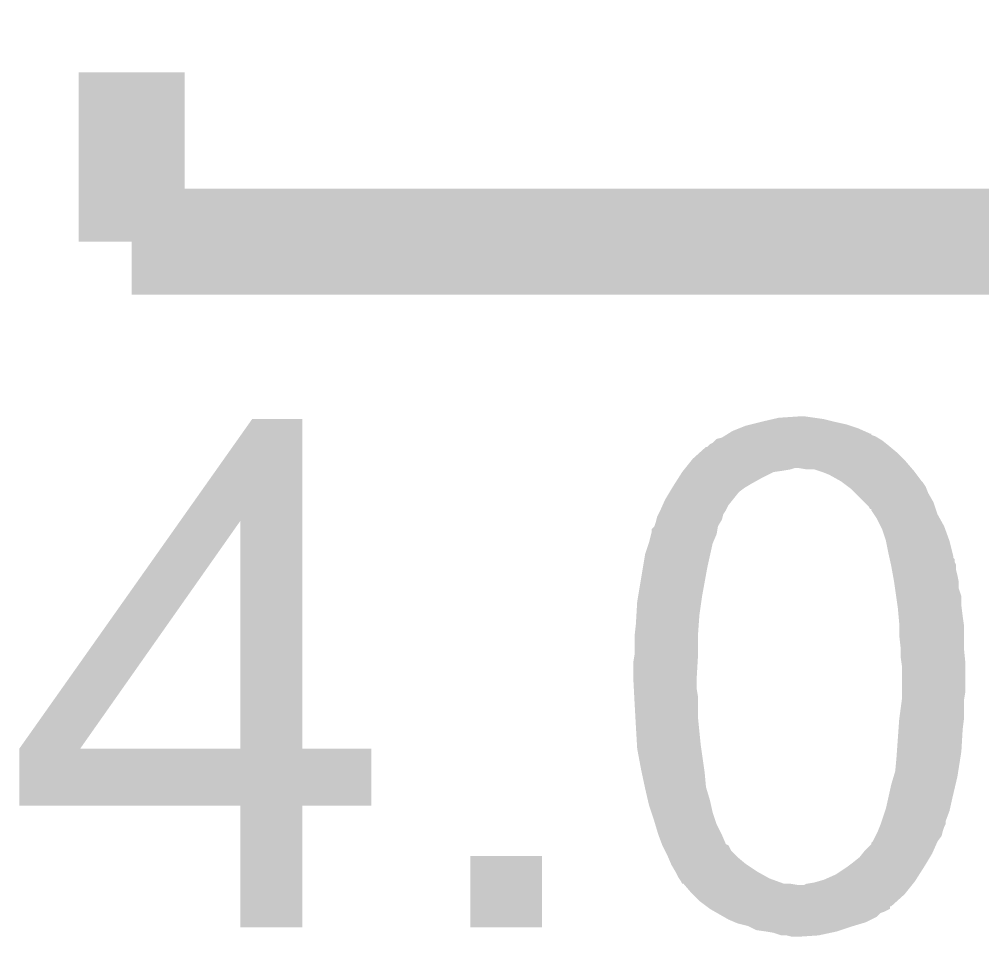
# Model space of a CAD drawing. Extents: x -1.4 to 24.3, y -3.9 to 24.9.
# Drawn here: x 15.113 to 16.962, y -0.475 to 1.285 of the extents above; entities that cross this region are included whole.
import ezdxf

# ---------------------------------------------------------------- set-up
doc = ezdxf.new("R2010")
doc.units = 0
doc.layers.add('DAC2_CLICK_V100_GTO', color=11, linetype='CONTINUOUS')

msp = doc.modelspace()

# ---------------------------------------------------------------- linework, layer by layer
at = {"layer": 'DAC2_CLICK_V100_GTO', "const_width": 0.2032}
for points in [[(15.3289, 0.85852), (15.3289, 1.18364)], [(15.3289, 0.85852), (17.6276, 0.85852)]]:
    msp.add_lwpolyline(points, dxfattribs=at)
at = {"layer": 'DAC2_CLICK_V100_GTO'}
for points in [[(15.421764, 0.322522), (15.560034, 0.518138), (15.656568, 0.322522), (15.65656, 0.518138)], [(15.560034, 0.518138), (15.56005, 0.51816), (15.65656, 0.518138), (15.56005, 0.51816)], [(16.53794, 0.51308), (16.559952, 0.51816), (16.67764, 0.51308), (16.65732, 0.51816)], [(16.559952, 0.51816), (16.57096, 0.5207), (16.65732, 0.51816), (16.63954, 0.5207)], [(16.57096, 0.5207), (16.609058, 0.52324), (16.63954, 0.5207), (16.62176, 0.52324)], [(16.48206, 0.4953), (16.49476, 0.50038), (16.734792, 0.4953), (16.723358, 0.50038)], [(16.49476, 0.50038), (16.507462, 0.50546), (16.723358, 0.50038), (16.708116, 0.50546)], [(16.507462, 0.50546), (16.517612, 0.507998), (16.708116, 0.50546), (16.7005, 0.507998)], [(16.517612, 0.507998), (16.53794, 0.51308), (16.7005, 0.507998), (16.67764, 0.51308)], [(16.451586, 0.480062), (16.461742, 0.482602), (16.764846, 0.480062), (16.760612, 0.482602)], [(16.461742, 0.482602), (16.465802, 0.48514), (16.760612, 0.482602), (16.756382, 0.48514)], [(16.465802, 0.48514), (16.46986, 0.487676), (16.756382, 0.48514), (16.748776, 0.487676)], [(16.46986, 0.487676), (16.473896, 0.490198), (16.748776, 0.487676), (16.74876, 0.490198)], [(16.473896, 0.490198), (16.47393, 0.49022), (16.74876, 0.490198), (16.746224, 0.49022)], [(16.47393, 0.49022), (16.48206, 0.4953), (16.746224, 0.49022), (16.734792, 0.4953)], [(16.419976, 0.454662), (16.431266, 0.46482), (16.797018, 0.454662), (16.78483, 0.46482)], [(16.431266, 0.46482), (16.433806, 0.464826), (16.78483, 0.46482), (16.784822, 0.464826)], [(16.433806, 0.464826), (16.43634, 0.46736), (16.784822, 0.464826), (16.78178, 0.46736)], [(16.43634, 0.46736), (16.438884, 0.469902), (16.78178, 0.46736), (16.778604, 0.469902)], [(16.438884, 0.469902), (16.44396, 0.472442), (16.778604, 0.469902), (16.775428, 0.472442)], [(16.44396, 0.472442), (16.44904, 0.47752), (16.775428, 0.472442), (16.76908, 0.47752)], [(16.44904, 0.47752), (16.451586, 0.480062), (16.76908, 0.47752), (16.764846, 0.480062)], [(16.40586, 0.44196), (16.419976, 0.454662), (16.80972, 0.44196), (16.797018, 0.454662)], [(16.391636, 0.42418), (16.401796, 0.43688), (16.825688, 0.42418), (16.8148, 0.43688)], [(16.401796, 0.43688), (16.40586, 0.44196), (16.8148, 0.43688), (16.80972, 0.44196)], [(16.379074, 0.4064), (16.38554, 0.41656), (16.54048, 0.4064), (16.560804, 0.41656)], [(16.38554, 0.41656), (16.387572, 0.4191), (16.560804, 0.41656), (16.57858, 0.4191)], [(16.387572, 0.4191), (16.389604, 0.421642), (16.57858, 0.4191), (16.593822, 0.421642)], [(16.389604, 0.421642), (16.391636, 0.42418), (16.593822, 0.421642), (16.601444, 0.42418)], [(16.624302, 0.42164), (16.609058, 0.42418), (16.827866, 0.42164), (16.825688, 0.42418)], [(16.639542, 0.421638), (16.624302, 0.42164), (16.827868, 0.421638), (16.827866, 0.42164)], [(16.647152, 0.419102), (16.639542, 0.421638), (16.83004, 0.419102), (16.827868, 0.421638)], [(16.65478, 0.41656), (16.647152, 0.419102), (16.831948, 0.41656), (16.83004, 0.419102)], [(16.667482, 0.41148), (16.65478, 0.41656), (16.835758, 0.41148), (16.831948, 0.41656)], [(16.690342, 0.39878), (16.667482, 0.41148), (16.845282, 0.39878), (16.835758, 0.41148)], [(16.366236, 0.386082), (16.36776, 0.38862), (16.504922, 0.386082), (16.509152, 0.38862)], [(16.36776, 0.38862), (16.370992, 0.3937), (16.509152, 0.38862), (16.51762, 0.3937)], [(16.370992, 0.3937), (16.379074, 0.4064), (16.51762, 0.3937), (16.54048, 0.4064)], [(16.693728, 0.39624), (16.690342, 0.39878), (16.84782, 0.39624), (16.845282, 0.39878)], [(16.703886, 0.38862), (16.693728, 0.39624), (16.8529, 0.38862), (16.84782, 0.39624)], [(16.71066, 0.383538), (16.703886, 0.38862), (16.854934, 0.383538), (16.8529, 0.38862)], [(16.35252, 0.36322), (16.361664, 0.378462), (16.482568, 0.36322), (16.494762, 0.378462)], [(16.361664, 0.378462), (16.366236, 0.386082), (16.494762, 0.378462), (16.504922, 0.386082)], [(16.71828, 0.375918), (16.71066, 0.383538), (16.85798, 0.375918), (16.854934, 0.383538)], [(16.73606, 0.358138), (16.71828, 0.375918), (16.86814, 0.358138), (16.85798, 0.375918)], [(16.343488, 0.342902), (16.348004, 0.35306), (16.46936, 0.342902), (16.47444, 0.35306)], [(16.348004, 0.35306), (16.35252, 0.36322), (16.47444, 0.35306), (16.482568, 0.36322)], [(16.743682, 0.350516), (16.73606, 0.358138), (16.870682, 0.350516), (16.86814, 0.358138)], [(16.33728, 0.330202), (16.33982, 0.335284), (16.46301, 0.330202), (16.464282, 0.335284)], [(16.33982, 0.335284), (16.34236, 0.34036), (16.464282, 0.335284), (16.467664, 0.34036)], [(16.34236, 0.34036), (16.343488, 0.342902), (16.467664, 0.34036), (16.46936, 0.342902)], [(16.746234, 0.34544), (16.743682, 0.350516), (16.872374, 0.34544), (16.870682, 0.350516)], [(16.74876, 0.345418), (16.746234, 0.34544), (16.87238, 0.345418), (16.872374, 0.34544)], [(16.748764, 0.342894), (16.74876, 0.345418), (16.873222, 0.342894), (16.87238, 0.345418)], [(16.753842, 0.335278), (16.748764, 0.342894), (16.87576, 0.335278), (16.873222, 0.342894)], [(16.75892, 0.327658), (16.753842, 0.335278), (16.879994, 0.327658), (16.87576, 0.335278)], [(15.113024, -0.114264), (15.421764, 0.322522), (15.229864, -0.114264), (15.537144, 0.322522)], [(15.537158, -0.1143), (15.537144, 0.322522), (15.656582, -0.1143), (15.656568, 0.322522)], [(16.3322, 0.312424), (16.334738, 0.32004), (16.454122, 0.312424), (16.458692, 0.32004)], [(16.334738, 0.32004), (16.336008, 0.325122), (16.458692, 0.32004), (16.461742, 0.325122)], [(16.336008, 0.325122), (16.33728, 0.330202), (16.461742, 0.325122), (16.46301, 0.330202)], [(16.76654, 0.312418), (16.75892, 0.327658), (16.88846, 0.312418), (16.879994, 0.327658)], [(16.322038, 0.28194), (16.325848, 0.297182), (16.445048, 0.28194), (16.45158, 0.297182)], [(16.325848, 0.297182), (16.32712, 0.302262), (16.45158, 0.297182), (16.452426, 0.302262)], [(16.32712, 0.302262), (16.327126, 0.307346), (16.452426, 0.302262), (16.453274, 0.307346)], [(16.327126, 0.307346), (16.332198, 0.312422), (16.453274, 0.307346), (16.454122, 0.312422)], [(16.332198, 0.312422), (16.3322, 0.312424), (16.454122, 0.312422), (16.454122, 0.312424)], [(16.76908, 0.307338), (16.76654, 0.312418), (16.890308, 0.307338), (16.88846, 0.312418)], [(16.7767, 0.284478), (16.76908, 0.307338), (16.89862, 0.284478), (16.890308, 0.307338)], [(16.314422, 0.259082), (16.321192, 0.279402), (16.439444, 0.259082), (16.443962, 0.279402)], [(16.321192, 0.279402), (16.322038, 0.28194), (16.443962, 0.279402), (16.445048, 0.28194)], [(16.78178, 0.25908), (16.7767, 0.284478), (16.90497, 0.25908), (16.89862, 0.284478)], [(16.310186, 0.23368), (16.314422, 0.259082), (16.4338, 0.23368), (16.439444, 0.259082)], [(16.78291, 0.253998), (16.78178, 0.25908), (16.90624, 0.253998), (16.90497, 0.25908)], [(16.783476, 0.251454), (16.78291, 0.253998), (16.906246, 0.251454), (16.90624, 0.253998)], [(16.78404, 0.248914), (16.783476, 0.251454), (16.90878, 0.248914), (16.906246, 0.251454)], [(16.785168, 0.243836), (16.78404, 0.248914), (16.908782, 0.243836), (16.90878, 0.248914)], [(16.786298, 0.238756), (16.785168, 0.243836), (16.91132, 0.238756), (16.908782, 0.243836)], [(16.300872, 0.1778), (16.310186, 0.23368), (16.42364, 0.1778), (16.4338, 0.23368)], [(16.78686, 0.23622), (16.786298, 0.238756), (16.91132, 0.23622), (16.91132, 0.238756)], [(16.788246, 0.228598), (16.78686, 0.23622), (16.91132, 0.228598), (16.91132, 0.23622)], [(16.790094, 0.21844), (16.788246, 0.228598), (16.91386, 0.21844), (16.91132, 0.228598)], [(16.79194, 0.20828), (16.790094, 0.21844), (16.915892, 0.20828), (16.91386, 0.21844)], [(16.792304, 0.205738), (16.79194, 0.20828), (16.9164, 0.205738), (16.915892, 0.20828)], [(16.794118, 0.193038), (16.792304, 0.205738), (16.916402, 0.193038), (16.9164, 0.205738)], [(16.796296, 0.177796), (16.794118, 0.193038), (16.92148, 0.177796), (16.916402, 0.193038)], [(16.297684, 0.14224), (16.29918, 0.167642), (16.41856, 0.14224), (16.422188, 0.167642)], [(16.29918, 0.167642), (16.300872, 0.1778), (16.422188, 0.167642), (16.42364, 0.1778)], [(16.798836, 0.16002), (16.796296, 0.177796), (16.92148, 0.16002), (16.92148, 0.177796)], [(16.79956, 0.15494), (16.798836, 0.16002), (16.922116, 0.15494), (16.92148, 0.16002)], [(16.800946, 0.1397), (16.79956, 0.15494), (16.92402, 0.1397), (16.922116, 0.15494)], [(16.29664, 0.12446), (16.297684, 0.14224), (16.41729, 0.12446), (16.41856, 0.14224)], [(16.8021, 0.127002), (16.800946, 0.1397), (16.925834, 0.127002), (16.92402, 0.1397)], [(16.294664, 0.10668), (16.29664, 0.12446), (16.41602, 0.10668), (16.41729, 0.12446)], [(16.8021, 0.121918), (16.8021, 0.127002), (16.92656, 0.121918), (16.925834, 0.127002)], [(16.8021, 0.10414), (16.8021, 0.121918), (16.92656, 0.10414), (16.92656, 0.121918)], [(16.2941, 0.1016), (16.294664, 0.10668), (16.41602, 0.1016), (16.41602, 0.10668)], [(16.2941, 0.066042), (16.2941, 0.1016), (16.41602, 0.066042), (16.41602, 0.1016)], [(16.80464, 0.081278), (16.8021, 0.10414), (16.92656, 0.081278), (16.92656, 0.10414)], [(16.80464, 0.0762), (16.80464, 0.081278), (16.92656, 0.0762), (16.92656, 0.081278)], [(16.80464, 0.0635), (16.80464, 0.0762), (16.927832, 0.0635), (16.92656, 0.0762)], [(16.29156, 0.050802), (16.294098, 0.066038), (16.415122, 0.050802), (16.41602, 0.066038)], [(16.294098, 0.066038), (16.2941, 0.066042), (16.41602, 0.066038), (16.41602, 0.066042)], [(16.806454, 0.050802), (16.80464, 0.0635), (16.9291, 0.050802), (16.927832, 0.0635)], [(16.29156, 0.02286), (16.29156, 0.050802), (16.41348, 0.02286), (16.415122, 0.050802)], [(16.80718, 0.045718), (16.806454, 0.050802), (16.9291, 0.045718), (16.9291, 0.050802)], [(16.80718, -0.005082), (16.80718, 0.045718), (16.9291, -0.005082), (16.9291, 0.045718)], [(16.29156, 0.022858), (16.29156, 0.02286), (16.41348, 0.022858), (16.41348, 0.02286)], [(16.292764, 0.000002), (16.29156, 0.022858), (16.41348, 0.000002), (16.41348, 0.022858)], [(16.293566, -0.015238), (16.292764, 0.000002), (16.41602, -0.015238), (16.41348, 0.000002)], [(16.2941, -0.0254), (16.293566, -0.015238), (16.41602, -0.0254), (16.41602, -0.015238)], [(16.80718, -0.02032), (16.80718, -0.005082), (16.92656, -0.02032), (16.9291, -0.005082)], [(16.295794, -0.055882), (16.2941, -0.0254), (16.41602, -0.055882), (16.41602, -0.0254)], [(16.802438, -0.05588), (16.807178, -0.020322), (16.92656, -0.05588), (16.92656, -0.020322)], [(16.807178, -0.020322), (16.80718, -0.02032), (16.92656, -0.020322), (16.92656, -0.02032)], [(16.29664, -0.07112), (16.295794, -0.055882), (16.417544, -0.07112), (16.41602, -0.055882)], [(16.298732, -0.10668), (16.29664, -0.07112), (16.4211, -0.10668), (16.417544, -0.07112)], [(16.80083, -0.0762), (16.8021, -0.05842), (16.92402, -0.0762), (16.926242, -0.05842)], [(16.8021, -0.05842), (16.802438, -0.05588), (16.926242, -0.05842), (16.92656, -0.05588)], [(16.797744, -0.11938), (16.80083, -0.0762), (16.92148, -0.11938), (16.92402, -0.0762)], [(16.29918, -0.1143), (16.298732, -0.10668), (16.42219, -0.1143), (16.4211, -0.10668)], [(15.113, -0.223498), (15.113002, -0.114322), (15.788618, -0.223498), (15.78864, -0.114322)], [(15.113002, -0.1143), (15.113004, -0.114294), (15.537158, -0.1143), (15.485944, -0.114294)], [(15.113002, -0.114322), (15.113002, -0.1143), (15.78864, -0.114322), (15.656582, -0.1143)], [(15.113004, -0.114294), (15.113024, -0.114264), (15.485944, -0.114294), (15.229864, -0.114264)], [(16.3068, -0.15494), (16.29918, -0.1143), (16.427996, -0.15494), (16.42219, -0.1143)], [(16.79702, -0.12954), (16.797744, -0.11938), (16.919874, -0.12954), (16.92148, -0.11938)], [(16.79448, -0.157482), (16.79702, -0.12954), (16.915462, -0.157482), (16.919874, -0.12954)], [(16.30789, -0.16002), (16.3068, -0.15494), (16.42872, -0.16002), (16.427996, -0.15494)], [(16.313876, -0.187958), (16.30789, -0.16002), (16.43126, -0.187958), (16.42872, -0.16002)], [(16.791432, -0.16764), (16.79448, -0.157482), (16.91386, -0.16764), (16.915462, -0.157482)], [(16.780648, -0.21082), (16.78686, -0.18288), (16.9037, -0.21082), (16.910274, -0.18288)], [(16.78686, -0.18288), (16.791432, -0.16764), (16.910274, -0.18288), (16.91386, -0.16764)], [(16.31442, -0.1905), (16.313876, -0.187958), (16.432024, -0.1905), (16.43126, -0.187958)], [(16.319698, -0.213362), (16.31442, -0.1905), (16.43888, -0.213362), (16.432024, -0.1905)], [(16.322042, -0.22352), (16.319698, -0.213362), (16.441138, -0.22352), (16.43888, -0.213362)], [(16.776698, -0.2286), (16.780648, -0.21082), (16.899746, -0.2286), (16.9037, -0.21082)], [(15.537158, -0.22352), (15.113, -0.223498), (15.788618, -0.22352), (15.788618, -0.223498)], [(15.53716, -0.223542), (15.537158, -0.22352), (15.65656, -0.223542), (15.788618, -0.22352)], [(15.53718, -0.457178), (15.53716, -0.223542), (15.656538, -0.457178), (15.65656, -0.223542)], [(16.326274, -0.236218), (16.322042, -0.22352), (16.44396, -0.236218), (16.441138, -0.22352)], [(16.3322, -0.254), (16.326274, -0.236218), (16.449888, -0.254), (16.44396, -0.236218)], [(16.76823, -0.254004), (16.775004, -0.233682), (16.891, -0.254004), (16.898618, -0.233682)], [(16.775004, -0.233682), (16.776698, -0.2286), (16.898618, -0.233682), (16.899746, -0.2286)], [(16.333724, -0.259078), (16.3322, -0.254), (16.45158, -0.259078), (16.449888, -0.254)], [(16.76654, -0.25908), (16.76823, -0.254004), (16.890998, -0.25908), (16.891, -0.254004)], [(16.33982, -0.2794), (16.333724, -0.259078), (16.46174, -0.2794), (16.45158, -0.259078)], [(16.756376, -0.281944), (16.76146, -0.27178), (16.883378, -0.281944), (16.885922, -0.27178)], [(16.76146, -0.27178), (16.764506, -0.264162), (16.885922, -0.27178), (16.88846, -0.264162)], [(16.764506, -0.264162), (16.766538, -0.259084), (16.88846, -0.264162), (16.890998, -0.259084)], [(16.766538, -0.259084), (16.76654, -0.25908), (16.890998, -0.259084), (16.890998, -0.25908)], [(16.33982, -0.279402), (16.33982, -0.2794), (16.461742, -0.279402), (16.46174, -0.2794)], [(16.346486, -0.297174), (16.33982, -0.279402), (16.46936, -0.297174), (16.461742, -0.279402)], [(16.748754, -0.297186), (16.74876, -0.294646), (16.8735, -0.297186), (16.874628, -0.294646)], [(16.74876, -0.294646), (16.751296, -0.292102), (16.874628, -0.294646), (16.87576, -0.292102)], [(16.751296, -0.292102), (16.751298, -0.2921), (16.87576, -0.292102), (16.87576, -0.2921)], [(16.751298, -0.2921), (16.756376, -0.281944), (16.87576, -0.2921), (16.883378, -0.281944)], [(16.34744, -0.299718), (16.346486, -0.297174), (16.474434, -0.299718), (16.46936, -0.297174)], [(16.34744, -0.29972), (16.34744, -0.299718), (16.474436, -0.29972), (16.474434, -0.299718)], [(16.352518, -0.309876), (16.34744, -0.29972), (16.479518, -0.309876), (16.474436, -0.29972)], [(16.3576, -0.32004), (16.352518, -0.309876), (16.489682, -0.32004), (16.479518, -0.309876)], [(16.731994, -0.31496), (16.736058, -0.309882), (16.8656, -0.31496), (16.867856, -0.309882)], [(16.736058, -0.309882), (16.748754, -0.297186), (16.867856, -0.309882), (16.8735, -0.297186)], [(15.97914, -0.457178), (15.97916, -0.320062), (16.116278, -0.457178), (16.1163, -0.320062)], [(15.97916, -0.320062), (15.979162, -0.32004), (16.1163, -0.320062), (15.979162, -0.32004)], [(16.35869, -0.322582), (16.3576, -0.32004), (16.492222, -0.322582), (16.489682, -0.32004)], [(16.364134, -0.33528), (16.35869, -0.322582), (16.50746, -0.33528), (16.492222, -0.322582)], [(16.70304, -0.34036), (16.7132, -0.33274), (16.85036, -0.34036), (16.854932, -0.33274)], [(16.7132, -0.33274), (16.725898, -0.322582), (16.854932, -0.33274), (16.861026, -0.322582)], [(16.725898, -0.322582), (16.731994, -0.31496), (16.861026, -0.322582), (16.8656, -0.31496)], [(16.36522, -0.337818), (16.364134, -0.33528), (16.511268, -0.337818), (16.50746, -0.33528)], [(16.37284, -0.35052), (16.36522, -0.337818), (16.53032, -0.35052), (16.511268, -0.337818)], [(16.37284, -0.350522), (16.37284, -0.35052), (16.530324, -0.350522), (16.53032, -0.35052)], [(16.37792, -0.360678), (16.37284, -0.350522), (16.548604, -0.360678), (16.530324, -0.350522)], [(16.68018, -0.3556), (16.70304, -0.34036), (16.84066, -0.3556), (16.85036, -0.34036)], [(16.379614, -0.36322), (16.37792, -0.360678), (16.553178, -0.36322), (16.548604, -0.360678)], [(16.382998, -0.368298), (16.379614, -0.36322), (16.567146, -0.368298), (16.553178, -0.36322)], [(16.385534, -0.373366), (16.382998, -0.368298), (16.581086, -0.373366), (16.567146, -0.368298)], [(16.63954, -0.37084), (16.648432, -0.3683), (16.830548, -0.37084), (16.83258, -0.3683)], [(16.648432, -0.3683), (16.65732, -0.365762), (16.83258, -0.3683), (16.834194, -0.365762)], [(16.65732, -0.365762), (16.68018, -0.3556), (16.834194, -0.365762), (16.84066, -0.3556)], [(16.38771, -0.373378), (16.385534, -0.373366), (16.581118, -0.373378), (16.581086, -0.373366)], [(16.388072, -0.37338), (16.38771, -0.373378), (16.593818, -0.37338), (16.581118, -0.373378)], [(16.390252, -0.37592), (16.388072, -0.37338), (16.609058, -0.37592), (16.593818, -0.37338)], [(16.40332, -0.39116), (16.390252, -0.37592), (16.814292, -0.39116), (16.826484, -0.37592)], [(16.619216, -0.37592), (16.624298, -0.373382), (16.826484, -0.37592), (16.828514, -0.373382)], [(16.624298, -0.373382), (16.63954, -0.37084), (16.828514, -0.373382), (16.830548, -0.37084)], [(16.405862, -0.3937), (16.40332, -0.39116), (16.81226, -0.3937), (16.814292, -0.39116)], [(16.41856, -0.406398), (16.405862, -0.3937), (16.798146, -0.406398), (16.81226, -0.3937)], [(16.432108, -0.41656), (16.41856, -0.406398), (16.786854, -0.41656), (16.798146, -0.406398)], [(16.432138, -0.416582), (16.432108, -0.41656), (16.78432, -0.416582), (16.786854, -0.41656)], [(16.43888, -0.42164), (16.432138, -0.416582), (16.784306, -0.42164), (16.78432, -0.416582)], [(16.438892, -0.421646), (16.43888, -0.42164), (16.784306, -0.421646), (16.784306, -0.42164)], [(16.44777, -0.42672), (16.438892, -0.421646), (16.774158, -0.42672), (16.784306, -0.421646)], [(16.452222, -0.429264), (16.44777, -0.42672), (16.766538, -0.429264), (16.774158, -0.42672)], [(16.465552, -0.436882), (16.452222, -0.429264), (16.758916, -0.436882), (16.766538, -0.429264)], [(16.474438, -0.44196), (16.465552, -0.436882), (16.74876, -0.44196), (16.758916, -0.436882)], [(16.4863, -0.447042), (16.474438, -0.44196), (16.738598, -0.447042), (16.74876, -0.44196)], [(15.656538, -0.4572), (15.53718, -0.457178), (15.656538, -0.4572), (15.656538, -0.457178)], [(16.116278, -0.4572), (15.97914, -0.457178), (16.116278, -0.4572), (16.116278, -0.457178)], [(16.492218, -0.449578), (16.4863, -0.447042), (16.730142, -0.449578), (16.738598, -0.447042)], [(16.512538, -0.454658), (16.492218, -0.449578), (16.713206, -0.454658), (16.730142, -0.449578)], [(16.512542, -0.45466), (16.512538, -0.454658), (16.7132, -0.45466), (16.713206, -0.454658)], [(16.527778, -0.462278), (16.512542, -0.45466), (16.690344, -0.462278), (16.7132, -0.45466)], [(16.54556, -0.46482), (16.527778, -0.462278), (16.682718, -0.46482), (16.690344, -0.462278)], [(16.5608, -0.46736), (16.54556, -0.46482), (16.670864, -0.46736), (16.682718, -0.46482)], [(16.576038, -0.472438), (16.5608, -0.46736), (16.647168, -0.472438), (16.670864, -0.46736)], [(16.586198, -0.47244), (16.576038, -0.472438), (16.64716, -0.47244), (16.647168, -0.472438)], [(16.596358, -0.47498), (16.586198, -0.47244), (16.609062, -0.47498), (16.64716, -0.47244)]]:
    msp.add_solid(points, dxfattribs=at)

doc.saveas('drawing.dxf')
